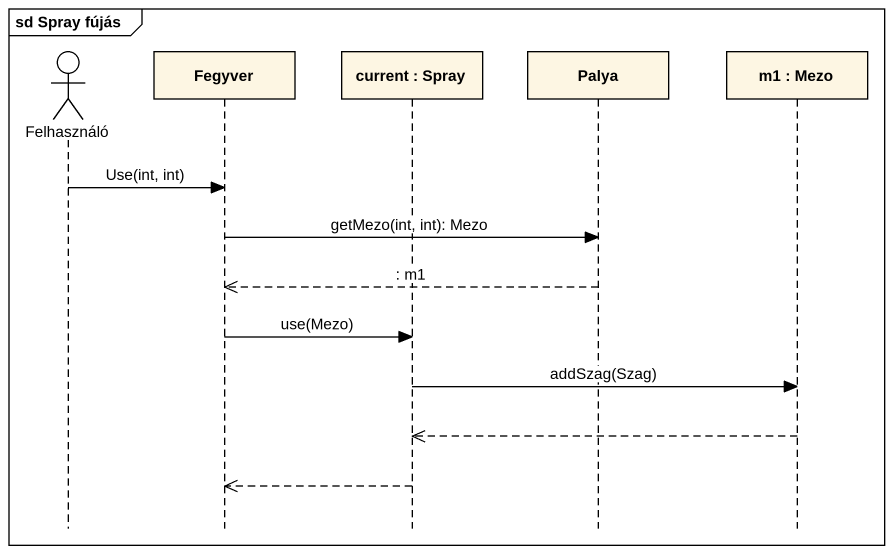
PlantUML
@startuml
mainframe sd Spray fújás
hide footbox
actor Felhasználó
participant Fegyver
participant "current : Spray" as current
participant Palya
participant "m1 : Mezo" as m1

Felhasználó -> Fegyver : Use(int, int)
Fegyver -> Palya : getMezo(int, int): Mezo
Palya -->> Fegyver : : m1
Fegyver -> current : use(Mezo)
current -> m1 : addSzag(Szag)
m1 -->> current
current -->> Fegyver
@enduml
